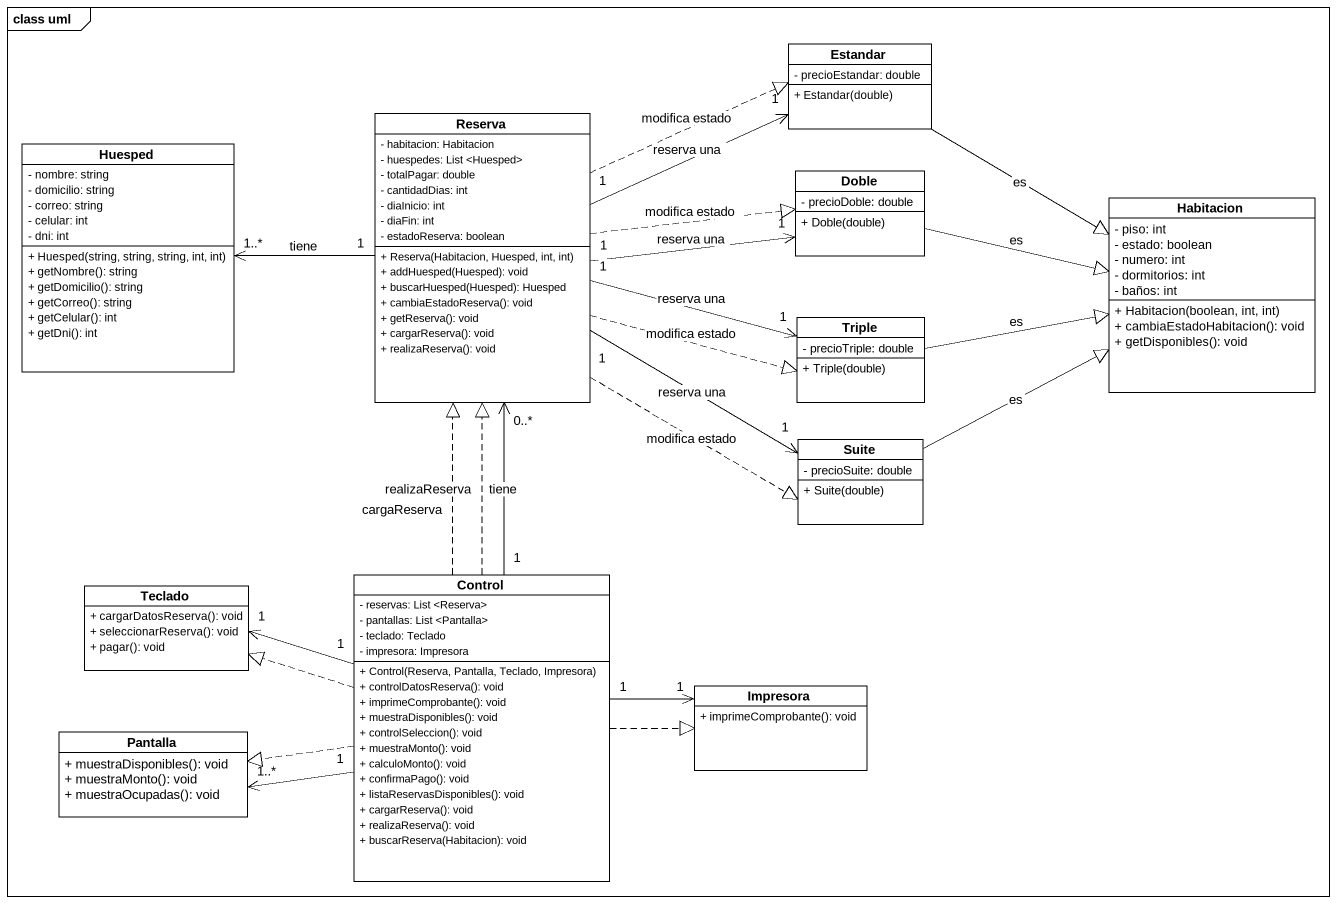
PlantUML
@startuml
mainframe class uml
hide circle
hide empty members
skinparam classAttributeIconSize 0
class Estandar {
  - precioEstandar: double
  + Estandar(double)
}
class Reserva {
  - habitacion: Habitacion
  - huespedes: List <Huesped>
  - totalPagar: double
  - cantidadDias: int
  - diaInicio: int
  - diaFin: int
  - estadoReserva: boolean
  + Reserva(Habitacion, Huesped, int, int)
  + addHuesped(Huesped): void
  + buscarHuesped(Huesped): Huesped
  + cambiaEstadoReserva(): void
  + getReserva(): void
  + cargarReserva(): void
  + realizaReserva(): void
}
class Huesped {
  - nombre: string
  - domicilio: string
  - correo: string
  - celular: int
  - dni: int
  + Huesped(string, string, string, int, int)
  + getNombre(): string
  + getDomicilio(): string
  + getCorreo(): string
  + getCelular(): int
  + getDni(): int
}
class Doble {
  - precioDoble: double
  + Doble(double)
}
class Habitacion {
  - piso: int
  - estado: boolean
  - numero: int
  - dormitorios: int
  - baños: int
  + Habitacion(boolean, int, int)
  + cambiaEstadoHabitacion(): void
  + getDisponibles(): void
}
class Triple {
  - precioTriple: double
  + Triple(double)
}
class Suite {
  - precioSuite: double
  + Suite(double)
}
class Teclado {
  + cargarDatosReserva(): void
  + seleccionarReserva(): void
  + pagar(): void
}
class "Control" as Control_ {
  - reservas: List <Reserva>
  - pantallas: List <Pantalla>
  - teclado: Teclado
  - impresora: Impresora
  + Control(Reserva, Pantalla, Teclado, Impresora)
  + controlDatosReserva(): void
  + imprimeComprobante(): void
  + muestraDisponibles(): void
  + controlSeleccion(): void
  + muestraMonto(): void
  + calculoMonto(): void
  + confirmaPago(): void
  + listaReservasDisponibles(): void
  + cargarReserva(): void
  + realizaReserva(): void
  + buscarReserva(Habitacion): void
}
class Impresora {
  + imprimeComprobante(): void
}
class Pantalla {
  + muestraDisponibles(): void
  + muestraMonto(): void
  + muestraOcupadas(): void
}
Estandar -right-|> Habitacion : es
Reserva "1" -right-> "1" Estandar : reserva una
Reserva .right.|> Estandar : modifica estado
Reserva "1" -left-> "1..*" Huesped : tiene
Reserva "1" -right-> "1" Doble : reserva una
Reserva .right.|> Doble : modifica estado
Reserva "1" -right-> "1" Triple : reserva una
Reserva .right.|> Triple : modifica estado
Reserva "1" -right-> "1" Suite : reserva una
Reserva .right.|> Suite : modifica estado
Doble -right-|> Habitacion : es
Triple -right-|> Habitacion : es
Suite -right-|> Habitacion : es
Control_ "1" -up-> "0..*" Reserva : tiene
Control_ .up.|> Reserva : realizaReserva
Control_ .up.|> Reserva : cargaReserva
Control_ .left.|> Teclado
Control_ "1" -left-> "1" Teclado
Control_ .right.|> Impresora
Control_ "1" -right-> "1" Impresora
Control_ .left.|> Pantalla
Control_ "1" -left-> "1..*" Pantalla
@enduml
